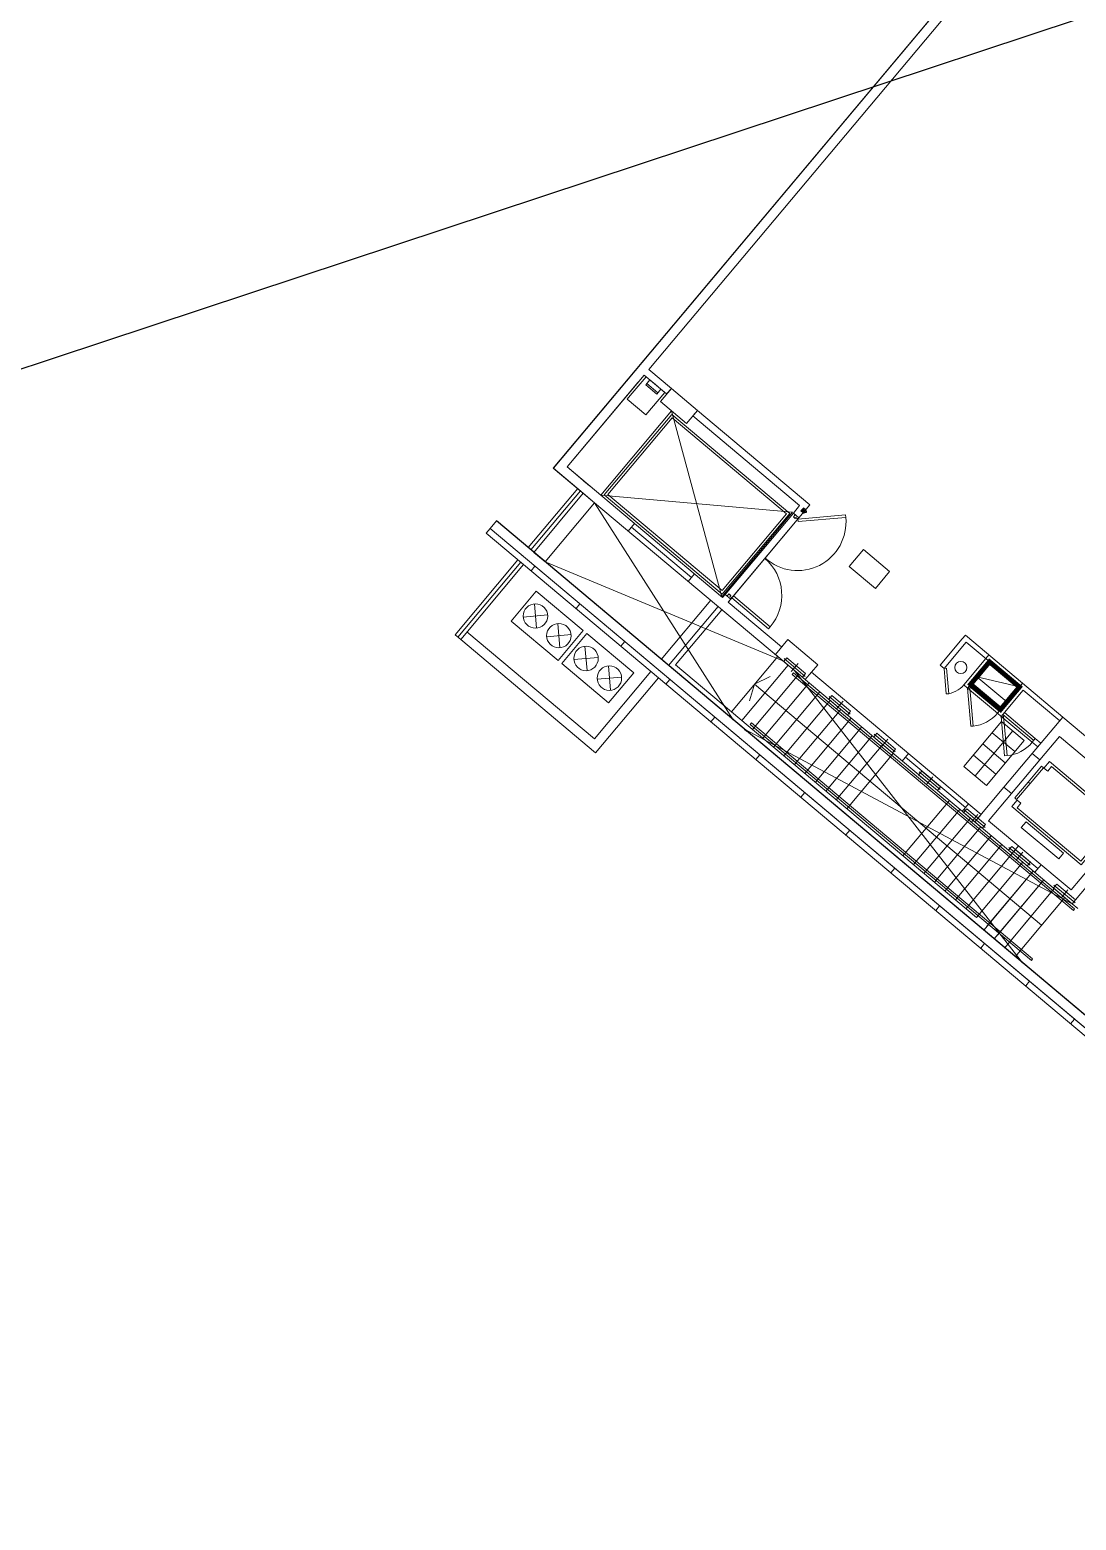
# Model space of a CAD drawing. Header units: millimetres. Extents: x 834140250 to 834644390, y 817877047 to 817987022.
# Drawn here: x 834211520 to 834232913, y 817906171 to 817936633 of the extents above; entities that cross this region are included whole.
import ezdxf

# ---------------------------------------------------------------- set-up
doc = ezdxf.new("R2010")
doc.units = ezdxf.units.MM
doc.header["$LTSCALE"] = 1000
doc.header["$MEASUREMENT"] = 0
doc.layers.add('SWITCH_BOX', color=7, linetype='Continuous')
doc.layers.add('VPA040_Text', color=3, linetype='Continuous')
doc.layers.add('VPAX', color=7, linetype='Continuous', lineweight=13)

# ---------------------------------------------------------------- blocks, each defined once
blk = doc.blocks.new('SWITCH BOX-1')
at = {"layer": 'SWITCH_BOX'}
for p, q in [((-32, 33), (-73, -19)), ((-30, 32), (-72, -20)), ((-32, 33), (-30, 32)), ((30, 38), (-30, -38)), ((-30, 38), (30, -38)), ((-30, 38), (30, 38)), ((30, -38), (30, 38)), ((-73, -19), (-72, -20)), ((-30, -38), (30, -38))]:
    blk.add_line(p, q, dxfattribs=at)
blk.add_lwpolyline([(-30, 45), (-32, 45), (-32, -45), (-30, -45)], close=True, dxfattribs=at)
blk.add_arc((-32, 33), 66.4, 233.2963, 271.6913, dxfattribs=at)
blk = doc.blocks.new('A$C5E6F6156')
at = {"layer": 'VPAX', "color": 253, "ltscale": 500}
for p, q in [((-12606, -15334), (-11160, -13611)), ((-11917, -15913), (-10470, -14189)), ((-12275, -15873), (-12887, -15359)), ((-12146, -15720), (-12606, -15334)), ((-13288, -17080), (-12275, -15873)), ((-13058, -17273), (-12045, -16066)), ((-13058, -17273), (-12045, -16066)), ((-14182, -16590), (-14053, -16437)), ((-14049, -16432), (633, -28761)), ((-9376, -17941), (-7981, -16279)), ((-7866, -16375), (-9312, -18099)), ((505, -28914), (-14182, -16590)), ((-13611, -17232), (-14897, -18765)), ((-13275, -18132), (-13232, -18630)), ((-10684, -19267), (-9671, -18059)), ((-10531, -19395), (-9517, -18187)), ((-10531, -19395), (-9517, -18187)), ((-13004, -18359), (-13502, -18403)), ((-12796, -18534), (-12753, -19032)), ((-12796, -18534), (-12753, -19032)), ((-14653, -18708), (-12049, -20893)), ((-12526, -18761), (-13024, -18805)), ((-12241, -19000), (-12198, -19498)), ((-11970, -19227), (-12468, -19271)), ((-11762, -19402), (-11719, -19900)), ((-11762, -19402), (-11719, -19900)), ((-7737, -19616), (-8169, -19253)), ((-8022, -19517), (-7884, -19353)), ((-12049, -20893), (-10892, -19514)), ((-12024, -21175), (-10739, -19643)), ((-11491, -19629), (-11990, -19673)), ((-6818, -20388), (-7250, -20025)), ((-7103, -20288), (-6965, -20124)), ((-9479, -20700), (-9431, -20740)), ((-5899, -21159), (-6331, -20796)), ((-6183, -21059), (-6046, -20895)), ((-3492, -20730), (-4263, -21649)), ((-3675, -21882), (-3097, -21193)), ((-2944, -21321), (-3522, -22011)), ((-4979, -21930), (-5411, -21567)), ((-5264, -21831), (-5127, -21667)), ((-4060, -22701), (-4492, -22339)), ((-4345, -22602), (-4207, -22438)), ((-3141, -23473), (-3573, -23110)), ((-3426, -23373), (-3288, -23209)), ((-2222, -24244), (-2654, -23882)), ((-2506, -24145), (-2369, -23981)), ((-3447, -25344), (-2431, -24133)), ((-3447, -25344), (-2431, -24133)), ((-3447, -25344), (-2431, -24133))]:
    blk.add_line(p, q, dxfattribs=at)
for points in [[(-7608, -19529), (-4141, -22437), (-4270, -22591), (-12888, -15359), (-129, -153), (-282, -25), (-153, 129), (15367, -12894, 0.414214), (16001, -12839), (21773, -5960), (21926, -6088), (16154, -12967, -0.414214), (15238, -13047), (25, -282), (-10935, -13343), (-10475, -13728), (-10572, -13843), (-11031, -13458), (-12606, -15335), (-9427, -18002), (-9376, -17941), (-9261, -18037)], [(-14262, -16686), (425, -29010, -0.221693), (1246, -30772), (1246, -35558)], [(-3808, -20367, -0.203422), (-4305, -20632)], [(-3099, -20962, -0.207209), (-3611, -21232)]]:
    blk.add_lwpolyline(points, format="xyb", dxfattribs=at)
for points in [[(-12887, -15359), (-129, -153)], [(-10935, -13343), (25, -282)], [(-10977, -13627), (-10748, -13820)], [(-10470, -14189), (-11917, -15913)], [(-10470, -14189), (-9446, -17986)], [(-7981, -16279), (-7852, -16125), (-10035, -14293), (-9939, -14178), (-7641, -16107), (-7866, -16375)], [(-12390, -15777), (-13403, -16984)], [(-12333, -15825), (-13345, -17032)], [(-12146, -15720), (-12261, -15624)], [(-13288, -17080), (-12275, -15873)], [(-13288, -17080), (-12275, -15873)], [(-12045, -16066), (-9208, -20503)], [(-12045, -16066), (-9208, -20503)], [(-8000, -16262), (-11917, -15913)], [(-8000, -16262), (-9446, -17986)], [(-7981, -16279), (-9376, -17941)], [(-7866, -16375), (-9261, -18037)], [(-7981, -16279), (-7866, -16375)], [(-7942, -16311), (-7981, -16357), (-7943, -16389), (-7927, -16370), (-7888, -16402), (-7866, -16375)], [(-14262, -16686), (-14182, -16590)], [(-11228, -16491), (-11356, -16644)], [(-11292, -16568), (-10066, -17596)], [(-14897, -18765), (-14782, -18861), (-13496, -17329)], [(-13554, -17281), (-14839, -18813)], [(-13343, -17457), (-13263, -17362)], [(-13058, -17273), (-8196, -19296)], [(-13058, -17273), (-8196, -19296)], [(-10002, -17520), (-10130, -17673)], [(-9337, -17973), (-9299, -17927), (-9260, -17959), (-9277, -17978), (-9238, -18010), (-9261, -18037)], [(-12424, -18229), (-12344, -18133)], [(-9441, -18252), (-10389, -19382), (-4237, -24543)], [(-9261, -18037), (-9312, -18099), (-8221, -19014)], [(-12024, -21175), (-14782, -18861)], [(-8349, -19168), (-8092, -18861), (-7479, -19376), (-7736, -19682), (-8349, -19168)], [(-3837, -19429), (-4449, -18915), (-4899, -19451), (-4976, -19387), (-4526, -18851), (-4462, -18774), (-3772, -19353)], [(-11505, -19000), (-11424, -18904)], [(-3358, -19831), (-3971, -19317), (-4421, -19853), (-4497, -19789), (-4047, -19253), (-3983, -19176), (-3294, -19755)], [(-9247, -20339), (-8299, -19209)], [(-9033, -20519), (-8085, -19389)], [(-7794, -19634), (-7729, -19557), (-8112, -19236), (-8177, -19312), (-7794, -19634)], [(-7966, -19489), (-3294, -25472)], [(-7966, -19489), (-3294, -25472)], [(-4228, -19623), (-3358, -19831), (-3615, -20138), (-4228, -19623), (-3971, -19317), (-3358, -19831)], [(-10585, -19771), (-10505, -19676)], [(-8875, -20113), (-8773, -19774), (-8457, -19615)], [(-8818, -20699), (-7870, -19569)], [(-8773, -19774), (-2907, -24697)], [(-8604, -20879), (-7656, -19749)], [(-4356, -19777), (-3744, -20291)], [(-2534, -20522), (-3281, -19896), (-3731, -20432), (-3808, -20367), (-3358, -19831), (-3294, -19755), (-2470, -20446)], [(-8389, -21059), (-7441, -19929)], [(-6875, -20405), (-6810, -20329), (-7193, -20007), (-7258, -20084), (-6875, -20405)], [(-4421, -19853), (-3808, -20367)], [(-4389, -19815), (-3776, -20329)], [(-8175, -21239), (-7227, -20109)], [(-7960, -21419), (-7012, -20289)], [(-3808, -20367), (-3808, -20367), (-3744, -20291), (-3744, -20291)], [(-3067, -20924), (-3699, -20393)], [(-3035, -20885), (-3667, -20355)], [(-9666, -20543), (-9586, -20447)], [(-8978, -20696), (-2278, -24262)], [(-8978, -20696), (-2278, -24262)], [(-8977, -20700), (-8977, -20700), (-8929, -20740), (-8929, -20740)], [(-8863, -20597), (-3114, -25421), (-3114, -25421), (-3088, -25390), (-3088, -25390), (-8837, -20566), (-8863, -20597)], [(-7746, -21599), (-6798, -20469)], [(-7531, -21779), (-6583, -20649)], [(-3099, -20962), (-3731, -20432)], [(-3722, -20537), (-3262, -20923)], [(-7317, -21959), (-6369, -20829)], [(-7102, -22139), (-6154, -21009)], [(-5955, -21176), (-5891, -21100), (-6274, -20778), (-6338, -20855), (-5955, -21176)], [(-4108, -20997), (-3648, -21383)], [(-3915, -20767), (-3455, -21153)], [(-2920, -20982), (-3035, -20885), (-3099, -20962), (-2984, -21058)], [(-8747, -21314), (-8667, -21218)], [(-6888, -22319), (-5940, -21189)], [(-5626, -21192), (-5754, -21345)], [(-5690, -21269), (-4464, -22297)], [(-4300, -21227), (-3841, -21613)], [(-5036, -21948), (-4972, -21871), (-5355, -21550), (-5419, -21626), (-5036, -21948)], [(-4493, -21457), (-4034, -21842)], [(-7828, -22086), (-7748, -21990)], [(-5739, -23283), (-4791, -22153)], [(-5739, -23283), (-4791, -22153)], [(-4400, -22220), (-4528, -22374)], [(-5524, -23463), (-4576, -22333)], [(-5524, -23463), (-4576, -22333)], [(-5310, -23643), (-4362, -22513)], [(-5310, -23643), (-4362, -22513)], [(-4117, -22719), (-4052, -22643), (-4435, -22321), (-4500, -22398), (-4117, -22719)], [(-6908, -22857), (-6828, -22761)], [(-5095, -23823), (-4147, -22693)], [(-5095, -23823), (-4147, -22693)], [(-4881, -24003), (-3933, -22873)], [(-4881, -24003), (-3933, -22873)], [(-4666, -24183), (-3718, -23053)], [(-4666, -24183), (-3718, -23053)], [(-3197, -23490), (-3133, -23414), (-3516, -23092), (-3580, -23169), (-3197, -23490)], [(-3375, -23080), (-3504, -23233)], [(-4452, -24363), (-3504, -23233)], [(-4452, -24363), (-3504, -23233)], [(-4237, -24543), (-3289, -23413)], [(-4237, -24543), (-3289, -23413)], [(-3440, -23157), (-2980, -23542)], [(-5989, -23629), (-5909, -23533)], [(-4087, -24800), (-3075, -23593)], [(-4023, -24723), (-3075, -23593)], [(-2916, -23466), (-3044, -23619)], [(-3873, -24980), (-2860, -23773)], [(-3808, -24903), (-2860, -23773)], [(-3658, -25160), (-2646, -23953)], [(-3257, -24681), (-2646, -23953)], [(-2278, -24262), (-2214, -24185), (-2597, -23864), (-2661, -23940), (-2278, -24262)], [(-5070, -24400), (-4990, -24304)], [(-2278, -24262), (-2163, -24358)], [(-4151, -25171), (-4071, -25076)], [(-3231, -25942), (-3151, -25847)], [(-2312, -26714), (-2232, -26618)]]:
    blk.add_lwpolyline(points, dxfattribs=at)
for points in [[(-10935, -13343), (-10475, -13728)], [(-10993, -13490), (-11314, -13873), (-11379, -13949), (-10996, -14271), (-10610, -13811)], [(-10801, -13651), (-10916, -13554), (-11000, -13654), (-10770, -13847), (-10687, -13747)], [(-10700, -13997), (-10475, -13728), (-9939, -14178), (-10164, -14447)], [(-8051, -16285), (-9433, -17932), (-11846, -15907), (-10464, -14260)], [(-8122, -16291), (-9439, -17861), (-11776, -15901), (-10458, -14330)], [(-12045, -16066), (-12275, -15873), (-13287, -17080), (-13058, -17273)], [(-7884, -16452), (-7888, -16402), (-6913, -16316), (-6909, -16366)], [(-6839, -17368), (-6549, -17023), (-6013, -17473), (-6302, -17817)], [(-12278, -18677), (-13236, -17874), (-13750, -18487), (-12792, -19290)], [(-9206, -17972), (-9238, -18010), (-8488, -18640), (-8456, -18601)], [(-11244, -19545), (-12202, -18742), (-12716, -19355), (-11758, -20158)], [(-4854, -19974), (-4899, -19451), (-4850, -19447), (-4804, -19970)], [(-7979, -19543), (-2230, -24368), (-2256, -24398), (-8005, -19574), (-7979, -19543)], [(-4352, -20636), (-4421, -19853), (-4371, -19849), (-4302, -20631)], [(-4493, -21457), (-4034, -21842), (-3262, -20923), (-3722, -20537)], [(-3661, -21236), (-3731, -20432), (-3681, -20427), (-3611, -21232)], [(-3097, -21193), (-2470, -20446), (-478, -22117), (-1057, -22806), (-1210, -22678), (-857, -22256), (-2542, -20842), (-2944, -21321)], [(-3404, -22142), (-3517, -22276), (-2099, -23465), (-1328, -22546), (-2745, -21357), (-2858, -21491), (-2781, -21555), (-2701, -21460), (-1399, -22552), (-2106, -23395), (-3408, -22302), (-3328, -22206)], [(-3181, -21775), (-2908, -21449), (-2869, -21481), (-3142, -21807)], [(-3675, -21882), (-3522, -22011), (-3988, -22566), (-2303, -23980), (-1933, -23540), (-1780, -23668), (-2278, -24262), (-4270, -22591)], [(-3454, -22100), (-3181, -21775), (-3142, -21807), (-3416, -22133)], [(-3223, -22588), (-3320, -22703), (-2554, -23345), (-2457, -23230)]]:
    blk.add_lwpolyline(points, close=True, dxfattribs=at)
blk.add_lwpolyline([(1371, -35558), (1371, -30772, 0.221693), (505, -28914), (-14182, -16590), (-14053, -16437), (633, -28761, -0.212159), (1721, -31306), (1721, -35558)], format="xyb", close=True, dxfattribs=at)
for centre, radius in [((-13253, -18381), 250), ((-12775, -18783), 250), ((-12219, -19249), 250), ((-11741, -19651), 250), ((-4557, -19433), 125)]:
    blk.add_circle(centre, radius, dxfattribs=at)
for centre, radius, start, end in [((-7894, -16463), 990, 227.9673, 5.5951), ((-9208, -17957), 990, 319.4049, 49.3846), ((-4899, -19451), 525, 275, 320)]:
    blk.add_arc(centre, radius, start, end, dxfattribs=at)
at = {"layer": 'VPAX', "color": 253, "ltscale": 500, "rotation": 139.9999938705908}
blk.add_blockref('SWITCH BOX-1', (-7778, -16224), dxfattribs=at)

msp = doc.modelspace()

# ---------------------------------------------------------------- linework, layer by layer
at = {"ltscale": 500}
msp.add_lwpolyline([(834282788.7, 817953351.6), (834140250.4, 817906171.2)], dxfattribs=at)
at = {"layer": 'VPA040_Text', "color": 2, "ltscale": 500, "const_width": 100}
msp.add_lwpolyline([(834230754.5, 817923256.1), (834231140.2, 817923715.7), (834231753, 817923201.5), (834231367.3, 817922741.8)], close=True, dxfattribs=at)

# ---------------------------------------------------------------- block references
at = {"layer": 'VPA040_Text', "color": 3, "ltscale": 500}
msp.add_blockref('A$C5E6F6156', (834235110.9, 817943032.7), dxfattribs=at)

doc.saveas('drawing.dxf')
